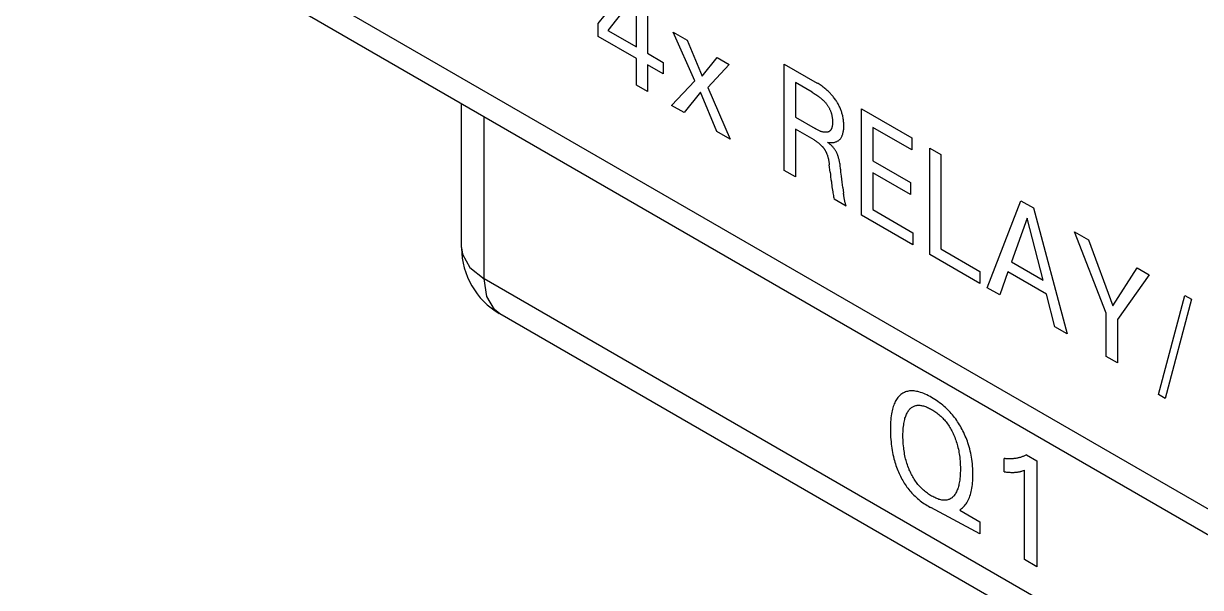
# Model space of a CAD drawing. Extents: x 0 to 420, y 0 to 297.
# Drawn here: x 165.49 to 180.85, y 142.13 to 149.48 of the extents above; entities that cross this region are included whole.
import ezdxf

# ---------------------------------------------------------------- set-up
doc = ezdxf.new("R2010")
doc.units = 0
doc.header["$LTSCALE"] = 23.1
doc.layers.add('40000_ISO', color=7, linetype='CONTINUOUS')

msp = doc.modelspace()

# ---------------------------------------------------------------- linework, layer by layer
at = {"layer": '40000_ISO', "color": 7, "linetype": 'CONTINUOUS'}
for p, q in [((189.18, 138.397), (165.492, 152.073)), ((189.387, 137.939), (165.699, 151.615)), ((172.993, 149.481), (173.467, 150.081)), ((173.637, 149.983), (173.637, 149.094)), ((173.493, 149.868), (173.119, 149.393)), ((173.493, 149.177), (173.493, 149.868)), ((172.993, 149.314), (172.993, 149.481)), ((173.493, 149.025), (172.993, 149.314)), ((173.119, 149.393), (173.493, 149.177)), ((174.252, 148.735), (173.971, 149.369)), ((173.971, 149.369), (174.153, 149.264)), ((174.153, 149.264), (174.347, 148.795)), ((173.493, 148.678), (173.493, 149.025)), ((173.637, 149.094), (173.841, 148.976)), ((174.347, 148.795), (174.545, 149.038)), ((174.545, 149.038), (174.703, 148.947)), ((173.637, 148.942), (173.637, 148.595)), ((173.841, 148.825), (173.637, 148.942)), ((173.841, 148.976), (173.841, 148.825)), ((174.703, 148.947), (174.422, 148.646)), ((175.42, 147.566), (175.42, 148.954)), ((175.42, 148.954), (175.848, 148.706)), ((173.951, 148.414), (174.252, 148.735)), ((175.567, 148.711), (175.567, 148.26)), ((175.784, 148.586), (175.567, 148.711)), ((175.862, 148.699), (175.848, 148.706)), ((175.875, 148.69), (175.862, 148.699)), ((175.888, 148.682), (175.875, 148.69)), ((173.637, 148.595), (173.493, 148.678)), ((174.326, 148.589), (174.112, 148.321)), ((174.541, 148.073), (174.326, 148.589)), ((174.422, 148.646), (174.715, 147.973)), ((175.784, 148.586), (175.797, 148.579)), ((175.797, 148.579), (175.809, 148.571)), ((175.809, 148.571), (175.822, 148.563)), ((175.822, 148.563), (175.834, 148.555)), ((175.834, 148.555), (175.847, 148.547)), ((175.847, 148.547), (175.859, 148.538)), ((175.859, 148.538), (175.868, 148.532)), ((175.902, 148.673), (175.888, 148.682)), ((175.915, 148.664), (175.902, 148.673)), ((175.928, 148.654), (175.915, 148.664)), ((175.941, 148.644), (175.928, 148.654)), ((175.952, 148.636), (175.941, 148.644)), ((175.962, 148.627), (175.952, 148.636)), ((175.972, 148.619), (175.962, 148.627)), ((175.982, 148.61), (175.972, 148.619)), ((175.992, 148.6), (175.982, 148.61)), ((176.002, 148.591), (175.992, 148.6)), ((176.012, 148.581), (176.002, 148.591)), ((176.022, 148.571), (176.012, 148.581)), ((176.03, 148.561), (176.022, 148.571)), ((176.039, 148.552), (176.03, 148.561)), ((176.048, 148.541), (176.039, 148.552)), ((176.057, 148.531), (176.048, 148.541)), ((171.209, 146.561), (171.209, 148.434)), ((174.112, 148.321), (173.951, 148.414)), ((175.868, 148.532), (175.877, 148.525)), ((175.877, 148.525), (175.886, 148.519)), ((175.886, 148.519), (175.894, 148.512)), ((175.894, 148.512), (175.903, 148.505)), ((175.903, 148.505), (175.912, 148.497)), ((175.912, 148.497), (175.92, 148.49)), ((175.92, 148.49), (175.926, 148.484)), ((175.926, 148.484), (175.932, 148.478)), ((175.932, 148.478), (175.938, 148.472)), ((175.938, 148.472), (175.944, 148.466)), ((175.944, 148.466), (175.95, 148.46)), ((175.95, 148.46), (175.956, 148.453)), ((175.956, 148.453), (175.962, 148.447)), ((175.962, 148.447), (175.967, 148.44)), ((175.967, 148.44), (175.972, 148.434)), ((175.972, 148.434), (175.977, 148.428)), ((175.977, 148.428), (175.981, 148.421)), ((175.981, 148.421), (175.986, 148.415)), ((175.986, 148.415), (175.99, 148.408)), ((175.99, 148.408), (175.995, 148.401)), ((175.995, 148.401), (175.999, 148.395)), ((175.999, 148.395), (176.003, 148.388)), ((176.003, 148.388), (176.006, 148.381)), ((176.065, 148.521), (176.057, 148.531)), ((176.073, 148.51), (176.065, 148.521)), ((176.081, 148.499), (176.073, 148.51)), ((176.089, 148.488), (176.081, 148.499)), ((176.096, 148.477), (176.089, 148.488)), ((176.103, 148.467), (176.096, 148.477)), ((176.109, 148.457), (176.103, 148.467)), ((176.116, 148.446), (176.109, 148.457)), ((176.122, 148.435), (176.116, 148.446)), ((176.128, 148.425), (176.122, 148.435)), ((176.134, 148.414), (176.128, 148.425)), ((176.139, 148.403), (176.134, 148.414)), ((176.144, 148.392), (176.139, 148.403)), ((176.149, 148.381), (176.144, 148.392)), ((171.502, 146.153), (171.502, 148.264)), ((175.567, 148.26), (175.823, 148.112)), ((176.006, 148.381), (176.01, 148.374)), ((176.01, 148.374), (176.013, 148.367)), ((176.013, 148.367), (176.017, 148.359)), ((176.017, 148.359), (176.02, 148.352)), ((176.02, 148.352), (176.023, 148.344)), ((176.023, 148.344), (176.026, 148.337)), ((176.026, 148.337), (176.029, 148.329)), ((176.029, 148.329), (176.031, 148.322)), ((176.031, 148.322), (176.033, 148.315)), ((176.033, 148.315), (176.036, 148.307)), ((176.036, 148.307), (176.038, 148.3)), ((176.038, 148.3), (176.04, 148.292)), ((176.04, 148.292), (176.041, 148.285)), ((176.041, 148.285), (176.043, 148.276)), ((176.043, 148.276), (176.045, 148.266)), ((176.045, 148.266), (176.046, 148.257)), ((176.046, 148.257), (176.047, 148.248)), ((176.047, 148.248), (176.048, 148.239)), ((176.048, 148.239), (176.049, 148.23)), ((176.049, 148.23), (176.05, 148.221)), ((176.154, 148.369), (176.149, 148.381)), ((176.159, 148.358), (176.154, 148.369)), ((176.163, 148.347), (176.159, 148.358)), ((176.167, 148.335), (176.163, 148.347)), ((176.171, 148.324), (176.167, 148.335)), ((176.174, 148.313), (176.171, 148.324)), ((176.177, 148.301), (176.174, 148.313)), ((176.18, 148.29), (176.177, 148.301)), ((176.183, 148.279), (176.18, 148.29)), ((176.186, 148.268), (176.183, 148.279)), ((176.188, 148.254), (176.186, 148.268)), ((176.191, 148.24), (176.188, 148.254)), ((176.193, 148.227), (176.191, 148.24)), ((176.43, 146.982), (176.43, 148.371)), ((176.43, 148.371), (177.086, 147.992)), ((175.567, 148.103), (175.567, 147.481)), ((175.809, 147.963), (175.567, 148.103)), ((175.831, 148.107), (175.823, 148.112)), ((175.839, 148.103), (175.831, 148.107)), ((175.847, 148.099), (175.839, 148.103)), ((175.855, 148.094), (175.847, 148.099)), ((175.863, 148.09), (175.855, 148.094)), ((175.871, 148.086), (175.863, 148.09)), ((175.879, 148.083), (175.871, 148.086)), ((175.887, 148.079), (175.879, 148.083)), ((175.895, 148.076), (175.887, 148.079)), ((175.903, 148.073), (175.895, 148.076)), ((176.008, 148.076), (176.005, 148.073)), ((176.012, 148.078), (176.008, 148.076)), ((176.016, 148.081), (176.012, 148.078)), ((176.019, 148.084), (176.016, 148.081)), ((176.022, 148.087), (176.019, 148.084)), ((176.025, 148.091), (176.022, 148.087)), ((176.028, 148.095), (176.025, 148.091)), ((176.031, 148.099), (176.028, 148.095)), ((176.034, 148.104), (176.031, 148.099)), ((176.036, 148.109), (176.034, 148.104)), ((176.038, 148.114), (176.036, 148.109)), ((176.04, 148.119), (176.038, 148.114)), ((176.042, 148.125), (176.04, 148.119)), ((176.043, 148.13), (176.042, 148.125)), ((176.045, 148.136), (176.043, 148.13)), ((176.046, 148.142), (176.045, 148.136)), ((176.047, 148.149), (176.046, 148.142)), ((176.048, 148.155), (176.047, 148.149)), ((176.049, 148.161), (176.048, 148.155)), ((176.05, 148.175), (176.049, 148.168)), ((176.049, 148.168), (176.049, 148.161)), ((176.05, 148.221), (176.05, 148.213)), ((176.05, 148.213), (176.05, 148.204)), ((176.05, 148.204), (176.05, 148.195)), ((176.05, 148.195), (176.05, 148.188)), ((176.05, 148.188), (176.05, 148.182)), ((176.05, 148.182), (176.05, 148.175)), ((176.191, 148.07), (176.193, 148.081)), ((176.194, 148.213), (176.193, 148.227)), ((176.193, 148.081), (176.194, 148.092)), ((176.195, 148.2), (176.194, 148.213)), ((176.194, 148.092), (176.196, 148.103)), ((176.196, 148.187), (176.195, 148.2)), ((176.197, 148.174), (176.196, 148.187)), ((176.196, 148.114), (176.197, 148.125)), ((176.196, 148.103), (176.196, 148.114)), ((176.197, 148.161), (176.197, 148.174)), ((176.198, 148.149), (176.197, 148.161)), ((176.197, 148.137), (176.198, 148.149)), ((176.197, 148.125), (176.197, 148.137)), ((176.577, 148.128), (176.577, 147.69)), ((177.086, 147.835), (176.577, 148.128)), ((174.715, 147.973), (174.541, 148.073)), ((175.809, 147.963), (175.816, 147.959)), ((175.816, 147.959), (175.822, 147.955)), ((175.822, 147.955), (175.828, 147.951)), ((175.828, 147.951), (175.835, 147.947)), ((175.835, 147.947), (175.841, 147.943)), ((175.841, 147.943), (175.847, 147.939)), ((175.847, 147.939), (175.854, 147.934)), ((175.854, 147.934), (175.86, 147.93)), ((175.86, 147.93), (175.866, 147.925)), ((175.866, 147.925), (175.871, 147.921)), ((175.911, 148.071), (175.903, 148.073)), ((175.919, 148.068), (175.911, 148.071)), ((175.927, 148.067), (175.919, 148.068)), ((175.934, 148.065), (175.927, 148.067)), ((175.942, 148.064), (175.934, 148.065)), ((175.949, 148.063), (175.942, 148.064)), ((175.954, 148.063), (175.949, 148.063)), ((175.959, 148.063), (175.954, 148.063)), ((175.964, 148.063), (175.959, 148.063)), ((175.969, 148.063), (175.964, 148.063)), ((175.974, 148.064), (175.969, 148.063)), ((175.979, 148.064), (175.974, 148.064)), ((175.983, 148.065), (175.979, 148.064)), ((175.988, 148.066), (175.983, 148.065)), ((175.994, 147.928), (175.985, 147.934)), ((175.985, 147.934), (175.995, 147.932)), ((175.992, 148.068), (175.988, 148.066)), ((175.996, 148.069), (175.992, 148.068)), ((176.002, 147.921), (175.994, 147.928)), ((175.995, 147.932), (176.006, 147.931)), ((176.001, 148.071), (175.996, 148.069)), ((176.005, 148.073), (176.001, 148.071)), ((176.006, 147.931), (176.016, 147.93)), ((176.016, 147.93), (176.026, 147.929)), ((176.026, 147.929), (176.036, 147.929)), ((176.036, 147.929), (176.045, 147.929)), ((176.045, 147.929), (176.055, 147.93)), ((176.055, 147.93), (176.064, 147.931)), ((176.064, 147.931), (176.073, 147.932)), ((176.073, 147.932), (176.081, 147.934)), ((176.081, 147.934), (176.09, 147.937)), ((176.09, 147.937), (176.098, 147.94)), ((176.098, 147.94), (176.105, 147.943)), ((176.105, 147.943), (176.112, 147.946)), ((176.112, 147.946), (176.118, 147.95)), ((176.118, 147.95), (176.125, 147.954)), ((176.125, 147.954), (176.131, 147.958)), ((176.131, 147.958), (176.137, 147.963)), ((176.137, 147.963), (176.143, 147.969)), ((176.143, 147.969), (176.148, 147.974)), ((176.148, 147.974), (176.153, 147.98)), ((176.153, 147.98), (176.158, 147.987)), ((176.158, 147.987), (176.163, 147.993)), ((176.163, 147.993), (176.167, 148.001)), ((176.167, 148.001), (176.171, 148.008)), ((176.171, 148.008), (176.175, 148.016)), ((176.175, 148.016), (176.178, 148.024)), ((176.178, 148.024), (176.181, 148.032)), ((176.181, 148.032), (176.184, 148.041)), ((176.184, 148.041), (176.186, 148.05)), ((176.186, 148.05), (176.189, 148.06)), ((176.189, 148.06), (176.191, 148.07)), ((177.086, 147.992), (177.086, 147.835)), ((175.871, 147.921), (175.876, 147.917)), ((175.876, 147.917), (175.88, 147.914)), ((175.88, 147.914), (175.885, 147.91)), ((175.885, 147.91), (175.89, 147.906)), ((175.89, 147.906), (175.894, 147.901)), ((175.894, 147.901), (175.899, 147.897)), ((175.899, 147.897), (175.903, 147.893)), ((175.903, 147.893), (175.908, 147.888)), ((175.908, 147.888), (175.912, 147.884)), ((175.912, 147.884), (175.916, 147.88)), ((175.916, 147.88), (175.919, 147.876)), ((175.919, 147.876), (175.922, 147.872)), ((175.922, 147.872), (175.926, 147.868)), ((175.926, 147.868), (175.929, 147.864)), ((175.929, 147.864), (175.932, 147.86)), ((175.932, 147.86), (175.935, 147.856)), ((175.935, 147.856), (175.939, 147.852)), ((175.939, 147.852), (175.942, 147.847)), ((175.942, 147.847), (175.945, 147.843)), ((175.945, 147.843), (175.947, 147.839)), ((175.947, 147.839), (175.95, 147.834)), ((175.95, 147.834), (175.953, 147.829)), ((175.953, 147.829), (175.956, 147.824)), ((175.956, 147.824), (175.959, 147.819)), ((175.959, 147.819), (175.961, 147.814)), ((175.961, 147.814), (175.964, 147.809)), ((175.964, 147.809), (175.966, 147.804)), ((175.966, 147.804), (175.969, 147.799)), ((175.969, 147.799), (175.971, 147.794)), ((175.971, 147.794), (175.973, 147.788)), ((175.973, 147.788), (175.975, 147.783)), ((175.975, 147.783), (175.978, 147.777)), ((175.978, 147.777), (175.98, 147.77)), ((175.98, 147.77), (175.983, 147.763)), ((176.011, 147.914), (176.002, 147.921)), ((176.02, 147.906), (176.011, 147.914)), ((176.028, 147.899), (176.02, 147.906)), ((176.035, 147.893), (176.028, 147.899)), ((176.041, 147.887), (176.035, 147.893)), ((176.047, 147.881), (176.041, 147.887)), ((176.052, 147.875), (176.047, 147.881)), ((176.058, 147.869), (176.052, 147.875)), ((176.064, 147.862), (176.058, 147.869)), ((176.069, 147.856), (176.064, 147.862)), ((176.073, 147.85), (176.069, 147.856)), ((176.078, 147.844), (176.073, 147.85)), ((176.082, 147.838), (176.078, 147.844)), ((176.087, 147.831), (176.082, 147.838)), ((176.091, 147.825), (176.087, 147.831)), ((176.095, 147.818), (176.091, 147.825)), ((176.099, 147.811), (176.095, 147.818)), ((176.102, 147.804), (176.099, 147.811)), ((176.106, 147.796), (176.102, 147.804)), ((176.109, 147.789), (176.106, 147.796)), ((176.112, 147.782), (176.109, 147.789)), ((176.115, 147.775), (176.112, 147.782)), ((176.118, 147.767), (176.115, 147.775)), ((177.319, 146.469), (177.319, 147.857)), ((177.319, 147.857), (177.466, 147.772)), ((177.466, 147.772), (177.466, 146.542)), ((175.983, 147.763), (175.985, 147.757)), ((175.985, 147.757), (175.987, 147.75)), ((175.987, 147.75), (175.989, 147.743)), ((175.989, 147.743), (175.991, 147.737)), ((175.991, 147.737), (175.992, 147.73)), ((175.992, 147.73), (175.994, 147.723)), ((175.994, 147.723), (175.996, 147.717)), ((175.996, 147.717), (175.998, 147.708)), ((175.998, 147.708), (175.999, 147.699)), ((175.999, 147.699), (176.001, 147.691)), ((176.001, 147.691), (176.003, 147.682)), ((176.003, 147.682), (176.004, 147.673)), ((176.004, 147.673), (176.005, 147.665)), ((176.005, 147.665), (176.006, 147.656)), ((176.006, 147.656), (176.008, 147.648)), ((176.008, 147.648), (176.008, 147.639)), ((176.019, 147.545), (176.008, 147.639)), ((176.12, 147.76), (176.118, 147.767)), ((176.124, 147.749), (176.12, 147.76)), ((176.127, 147.739), (176.124, 147.749)), ((176.13, 147.728), (176.127, 147.739)), ((176.133, 147.718), (176.13, 147.728)), ((176.136, 147.707), (176.133, 147.718)), ((176.138, 147.697), (176.136, 147.707)), ((176.141, 147.686), (176.138, 147.697)), ((176.143, 147.676), (176.141, 147.686)), ((176.146, 147.661), (176.143, 147.676)), ((176.148, 147.646), (176.146, 147.661)), ((176.15, 147.631), (176.148, 147.646)), ((176.152, 147.616), (176.15, 147.631)), ((176.154, 147.602), (176.152, 147.616)), ((176.577, 147.69), (177.066, 147.408)), ((175.567, 147.481), (175.42, 147.566)), ((176.019, 147.545), (176.023, 147.513)), ((176.023, 147.513), (176.026, 147.481)), ((176.026, 147.481), (176.03, 147.449)), ((176.156, 147.587), (176.154, 147.602)), ((176.158, 147.572), (176.156, 147.587)), ((176.161, 147.545), (176.158, 147.572)), ((176.167, 147.489), (176.161, 147.545)), ((176.171, 147.451), (176.167, 147.489)), ((176.577, 147.533), (176.577, 147.055)), ((177.066, 147.251), (176.577, 147.533)), ((176.03, 147.449), (176.035, 147.417)), ((176.035, 147.417), (176.037, 147.396)), ((176.037, 147.396), (176.04, 147.374)), ((176.04, 147.374), (176.043, 147.353)), ((176.043, 147.353), (176.046, 147.331)), ((176.046, 147.331), (176.05, 147.31)), ((176.05, 147.31), (176.053, 147.288)), ((176.176, 147.413), (176.171, 147.451)), ((176.184, 147.345), (176.176, 147.413)), ((176.184, 147.345), (176.194, 147.269)), ((177.066, 147.408), (177.066, 147.251)), ((176.053, 147.288), (176.056, 147.272)), ((176.056, 147.272), (176.059, 147.256)), ((176.059, 147.256), (176.062, 147.239)), ((176.062, 147.239), (176.065, 147.223)), ((176.065, 147.223), (176.068, 147.207)), ((176.068, 147.207), (176.072, 147.19)), ((176.228, 147.1), (176.072, 147.19)), ((176.195, 147.259), (176.194, 147.269)), ((176.196, 147.249), (176.195, 147.259)), ((176.198, 147.238), (176.196, 147.249)), ((176.2, 147.228), (176.198, 147.238)), ((176.201, 147.218), (176.2, 147.228)), ((176.203, 147.207), (176.201, 147.218)), ((176.204, 147.2), (176.203, 147.207)), ((176.206, 147.192), (176.204, 147.2)), ((176.207, 147.185), (176.206, 147.192)), ((176.208, 147.178), (176.207, 147.185)), ((176.21, 147.17), (176.208, 147.178)), ((176.212, 147.163), (176.21, 147.17)), ((176.213, 147.155), (176.212, 147.163)), ((176.215, 147.148), (176.213, 147.155)), ((178.069, 146.036), (178.51, 147.17)), ((178.51, 147.17), (178.672, 147.076)), ((176.216, 147.142), (176.215, 147.148)), ((176.218, 147.136), (176.216, 147.142)), ((176.219, 147.13), (176.218, 147.136)), ((176.221, 147.124), (176.219, 147.13)), ((176.223, 147.118), (176.221, 147.124)), ((176.224, 147.112), (176.223, 147.118)), ((176.226, 147.106), (176.224, 147.112)), ((176.228, 147.1), (176.226, 147.106)), ((176.577, 147.055), (177.1, 146.753)), ((178.672, 147.076), (179.113, 145.433)), ((177.1, 146.596), (176.43, 146.982)), ((178.592, 146.943), (178.386, 146.373)), ((178.798, 146.135), (178.592, 146.943)), ((177.1, 146.753), (177.1, 146.596)), ((179.623, 145.704), (179.21, 146.766)), ((179.21, 146.766), (179.39, 146.662)), ((171.209, 146.561), (171.21, 146.557)), ((171.21, 146.557), (171.221, 146.472)), ((177.466, 146.542), (177.974, 146.248)), ((179.39, 146.662), (179.707, 145.801)), ((171.221, 146.472), (171.318, 146.3)), ((177.974, 146.091), (177.319, 146.469)), ((171.318, 146.3), (171.502, 146.153)), ((177.974, 146.248), (177.974, 146.091)), ((178.339, 146.243), (178.232, 145.942)), ((178.845, 145.95), (178.339, 146.243)), ((178.386, 146.373), (178.798, 146.135)), ((179.707, 145.801), (180.025, 146.295)), ((180.025, 146.295), (180.181, 146.205)), ((171.537, 145.92), (171.502, 146.153)), ((195.191, 132.477), (171.502, 146.153)), ((180.181, 146.205), (179.77, 145.62)), ((178.232, 145.942), (178.069, 146.036)), ((178.953, 145.526), (178.845, 145.95)), ((180.304, 144.641), (180.647, 145.936)), ((180.647, 145.936), (180.734, 145.886)), ((171.638, 145.75), (171.537, 145.92)), ((180.734, 145.886), (180.391, 144.591)), ((171.705, 145.698), (171.638, 145.75)), ((171.71, 145.695), (171.705, 145.698)), ((195.398, 132.019), (171.71, 145.695)), ((179.623, 145.139), (179.623, 145.704)), ((179.77, 145.62), (179.77, 145.054)), ((179.113, 145.433), (178.953, 145.526)), ((179.77, 145.054), (179.623, 145.139)), ((176.87, 144.551), (176.863, 144.536)), ((176.877, 144.565), (176.87, 144.551)), ((176.885, 144.578), (176.877, 144.565)), ((176.894, 144.591), (176.885, 144.578)), ((176.903, 144.603), (176.894, 144.591)), ((176.913, 144.614), (176.903, 144.603)), ((176.923, 144.625), (176.913, 144.614)), ((176.934, 144.635), (176.923, 144.625)), ((176.944, 144.643), (176.934, 144.635)), ((176.955, 144.651), (176.944, 144.643)), ((176.966, 144.659), (176.955, 144.651)), ((176.978, 144.665), (176.966, 144.659)), ((176.99, 144.671), (176.978, 144.665)), ((177.002, 144.676), (176.99, 144.671)), ((177.015, 144.681), (177.002, 144.676)), ((177.028, 144.684), (177.015, 144.681)), ((177.042, 144.687), (177.028, 144.684)), ((177.056, 144.689), (177.042, 144.687)), ((177.07, 144.69), (177.056, 144.689)), ((177.085, 144.691), (177.07, 144.69)), ((177.1, 144.69), (177.085, 144.691)), ((177.115, 144.689), (177.1, 144.69)), ((177.131, 144.687), (177.115, 144.689)), ((177.147, 144.684), (177.131, 144.687)), ((177.162, 144.681), (177.147, 144.684)), ((177.178, 144.677), (177.162, 144.681)), ((177.199, 144.671), (177.178, 144.677)), ((177.219, 144.664), (177.199, 144.671)), ((177.24, 144.656), (177.219, 144.664)), ((177.261, 144.647), (177.24, 144.656)), ((177.281, 144.638), (177.261, 144.647)), ((177.302, 144.627), (177.281, 144.638)), ((177.323, 144.616), (177.302, 144.627)), ((177.344, 144.604), (177.323, 144.616)), ((177.365, 144.592), (177.344, 144.604)), ((177.386, 144.579), (177.365, 144.592)), ((177.406, 144.566), (177.386, 144.579)), ((177.427, 144.551), (177.406, 144.566)), ((177.447, 144.536), (177.427, 144.551)), ((180.391, 144.591), (180.304, 144.641)), ((176.82, 144.392), (176.816, 144.366)), ((176.823, 144.412), (176.82, 144.392)), ((176.828, 144.431), (176.823, 144.412)), ((176.832, 144.45), (176.828, 144.431)), ((176.837, 144.468), (176.832, 144.45)), ((176.843, 144.486), (176.837, 144.468)), ((176.849, 144.503), (176.843, 144.486)), ((176.855, 144.52), (176.849, 144.503)), ((176.863, 144.536), (176.855, 144.52)), ((177.017, 144.387), (177.023, 144.4)), ((177.023, 144.4), (177.029, 144.411)), ((177.029, 144.411), (177.036, 144.422)), ((177.036, 144.422), (177.043, 144.433)), ((177.043, 144.433), (177.051, 144.443)), ((177.051, 144.443), (177.058, 144.451)), ((177.058, 144.451), (177.065, 144.458)), ((177.065, 144.458), (177.073, 144.465)), ((177.073, 144.465), (177.081, 144.472)), ((177.081, 144.472), (177.089, 144.478)), ((177.089, 144.478), (177.098, 144.483)), ((177.098, 144.483), (177.107, 144.488)), ((177.107, 144.488), (177.117, 144.492)), ((177.117, 144.492), (177.126, 144.496)), ((177.126, 144.496), (177.136, 144.498)), ((177.136, 144.498), (177.146, 144.5)), ((177.146, 144.5), (177.157, 144.502)), ((177.157, 144.502), (177.168, 144.502)), ((177.168, 144.502), (177.179, 144.502)), ((177.179, 144.502), (177.19, 144.502)), ((177.19, 144.502), (177.201, 144.501)), ((177.201, 144.501), (177.212, 144.499)), ((177.212, 144.499), (177.224, 144.497)), ((177.224, 144.497), (177.237, 144.494)), ((177.237, 144.494), (177.25, 144.49)), ((177.25, 144.49), (177.263, 144.485)), ((177.263, 144.485), (177.277, 144.48)), ((177.277, 144.48), (177.29, 144.475)), ((177.29, 144.475), (177.304, 144.468)), ((177.304, 144.468), (177.317, 144.462)), ((177.317, 144.462), (177.331, 144.454)), ((177.331, 144.454), (177.344, 144.447)), ((177.344, 144.447), (177.358, 144.439)), ((177.358, 144.439), (177.371, 144.43)), ((177.371, 144.43), (177.385, 144.421)), ((177.385, 144.421), (177.398, 144.412)), ((177.398, 144.412), (177.412, 144.402)), ((177.412, 144.402), (177.425, 144.392)), ((177.425, 144.392), (177.438, 144.381)), ((177.468, 144.521), (177.447, 144.536)), ((177.488, 144.504), (177.468, 144.521)), ((177.508, 144.487), (177.488, 144.504)), ((177.524, 144.473), (177.508, 144.487)), ((177.54, 144.458), (177.524, 144.473)), ((177.555, 144.443), (177.54, 144.458)), ((177.571, 144.427), (177.555, 144.443)), ((177.586, 144.411), (177.571, 144.427)), ((177.601, 144.395), (177.586, 144.411)), ((177.616, 144.377), (177.601, 144.395)), ((176.807, 144.258), (176.806, 144.23)), ((176.808, 144.286), (176.807, 144.258)), ((176.81, 144.313), (176.808, 144.286)), ((176.813, 144.34), (176.81, 144.313)), ((176.816, 144.366), (176.813, 144.34)), ((176.976, 144.226), (176.979, 144.249)), ((176.979, 144.249), (176.982, 144.266)), ((176.982, 144.266), (176.985, 144.283)), ((176.985, 144.283), (176.988, 144.3)), ((176.988, 144.3), (176.992, 144.316)), ((176.992, 144.316), (176.996, 144.332)), ((176.996, 144.332), (177.001, 144.347)), ((177.001, 144.347), (177.006, 144.362)), ((177.006, 144.362), (177.011, 144.375)), ((177.011, 144.375), (177.017, 144.387)), ((177.438, 144.381), (177.452, 144.37)), ((177.452, 144.37), (177.465, 144.358)), ((177.465, 144.358), (177.476, 144.347)), ((177.476, 144.347), (177.488, 144.335)), ((177.488, 144.335), (177.499, 144.323)), ((177.499, 144.323), (177.51, 144.311)), ((177.51, 144.311), (177.521, 144.298)), ((177.521, 144.298), (177.532, 144.285)), ((177.532, 144.285), (177.543, 144.272)), ((177.543, 144.272), (177.553, 144.258)), ((177.553, 144.258), (177.563, 144.244)), ((177.563, 144.244), (177.572, 144.229)), ((177.63, 144.36), (177.616, 144.377)), ((177.644, 144.342), (177.63, 144.36)), ((177.658, 144.324), (177.644, 144.342)), ((177.671, 144.305), (177.658, 144.324)), ((177.683, 144.287), (177.671, 144.305)), ((177.696, 144.267), (177.683, 144.287)), ((177.708, 144.248), (177.696, 144.267)), ((177.72, 144.228), (177.708, 144.248)), ((176.806, 144.23), (176.806, 144.202)), ((176.806, 144.202), (176.806, 144.173)), ((176.806, 144.173), (176.806, 144.144)), ((176.806, 144.144), (176.808, 144.114)), ((176.808, 144.114), (176.809, 144.085)), ((176.809, 144.085), (176.811, 144.055)), ((176.97, 144.13), (176.971, 144.154)), ((176.97, 144.105), (176.97, 144.13)), ((176.97, 144.079), (176.97, 144.105)), ((176.971, 144.154), (176.972, 144.179)), ((176.972, 144.179), (176.974, 144.203)), ((176.974, 144.203), (176.976, 144.226)), ((177.572, 144.229), (177.582, 144.214)), ((177.582, 144.214), (177.591, 144.199)), ((177.591, 144.199), (177.6, 144.183)), ((177.6, 144.183), (177.608, 144.168)), ((177.608, 144.168), (177.616, 144.152)), ((177.616, 144.152), (177.624, 144.136)), ((177.624, 144.136), (177.631, 144.12)), ((177.631, 144.12), (177.638, 144.104)), ((177.638, 144.104), (177.646, 144.085)), ((177.646, 144.085), (177.653, 144.066)), ((177.731, 144.208), (177.72, 144.228)), ((177.742, 144.188), (177.731, 144.208)), ((177.752, 144.168), (177.742, 144.188)), ((177.763, 144.146), (177.752, 144.168)), ((177.773, 144.123), (177.763, 144.146)), ((177.783, 144.101), (177.773, 144.123)), ((177.793, 144.079), (177.783, 144.101)), ((176.811, 144.055), (176.814, 144.025)), ((176.814, 144.025), (176.817, 143.994)), ((176.817, 143.994), (176.821, 143.968)), ((176.821, 143.968), (176.825, 143.941)), ((176.825, 143.941), (176.829, 143.914)), ((176.971, 144.054), (176.97, 144.079)), ((176.972, 144.028), (176.971, 144.054)), ((176.974, 144.001), (176.972, 144.028)), ((176.976, 143.975), (176.974, 144.001)), ((176.979, 143.948), (176.976, 143.975)), ((176.981, 143.928), (176.979, 143.948)), ((177.653, 144.066), (177.66, 144.047)), ((177.66, 144.047), (177.666, 144.028)), ((177.666, 144.028), (177.672, 144.009)), ((177.672, 144.009), (177.678, 143.99)), ((177.678, 143.99), (177.683, 143.971)), ((177.683, 143.971), (177.688, 143.95)), ((177.688, 143.95), (177.693, 143.929)), ((177.693, 143.929), (177.697, 143.909)), ((177.802, 144.056), (177.793, 144.079)), ((177.81, 144.033), (177.802, 144.056)), ((177.818, 144.011), (177.81, 144.033)), ((177.825, 143.988), (177.818, 144.011)), ((177.833, 143.96), (177.825, 143.988)), ((177.841, 143.933), (177.833, 143.96)), ((177.848, 143.905), (177.841, 143.933)), ((176.829, 143.914), (176.834, 143.887)), ((176.834, 143.887), (176.839, 143.859)), ((176.839, 143.859), (176.846, 143.832)), ((176.846, 143.832), (176.852, 143.804)), ((176.852, 143.804), (176.858, 143.783)), ((176.858, 143.783), (176.864, 143.761)), ((176.984, 143.907), (176.981, 143.928)), ((176.988, 143.886), (176.984, 143.907)), ((176.991, 143.865), (176.988, 143.886)), ((176.996, 143.844), (176.991, 143.865)), ((177, 143.823), (176.996, 143.844)), ((177.005, 143.802), (177, 143.823)), ((177.01, 143.783), (177.005, 143.802)), ((177.016, 143.764), (177.01, 143.783)), ((177.697, 143.909), (177.701, 143.888)), ((177.701, 143.888), (177.704, 143.868)), ((177.704, 143.868), (177.707, 143.847)), ((177.707, 143.847), (177.71, 143.827)), ((177.71, 143.827), (177.713, 143.801)), ((177.713, 143.801), (177.715, 143.775)), ((177.715, 143.775), (177.717, 143.749)), ((177.854, 143.878), (177.848, 143.905)), ((177.86, 143.851), (177.854, 143.878)), ((177.865, 143.824), (177.86, 143.851)), ((177.869, 143.797), (177.865, 143.824)), ((177.873, 143.767), (177.869, 143.797)), ((178.292, 143.635), (178.292, 143.808)), ((178.303, 143.807), (178.292, 143.808)), ((178.314, 143.805), (178.303, 143.807)), ((178.324, 143.805), (178.314, 143.805)), ((178.335, 143.804), (178.324, 143.805)), ((178.345, 143.803), (178.335, 143.804)), ((178.356, 143.803), (178.345, 143.803)), ((178.366, 143.803), (178.356, 143.803)), ((178.376, 143.803), (178.366, 143.803)), ((178.386, 143.803), (178.376, 143.803)), ((178.396, 143.804), (178.386, 143.803)), ((178.406, 143.805), (178.396, 143.804)), ((178.416, 143.806), (178.406, 143.805)), ((178.426, 143.807), (178.416, 143.806)), ((178.436, 143.808), (178.426, 143.807)), ((178.445, 143.809), (178.436, 143.808)), ((178.455, 143.811), (178.445, 143.809)), ((178.464, 143.813), (178.455, 143.811)), ((178.474, 143.815), (178.464, 143.813)), ((178.483, 143.817), (178.474, 143.815)), ((178.492, 143.82), (178.483, 143.817)), ((178.502, 143.822), (178.492, 143.82)), ((178.511, 143.825), (178.502, 143.822)), ((178.52, 143.828), (178.511, 143.825)), ((178.529, 143.832), (178.52, 143.828)), ((178.538, 143.835), (178.529, 143.832)), ((178.546, 143.839), (178.538, 143.835)), ((178.555, 143.842), (178.546, 143.839)), ((178.564, 143.846), (178.555, 143.842)), ((178.572, 143.851), (178.564, 143.846)), ((178.58, 143.855), (178.572, 143.851)), ((178.58, 143.855), (178.717, 143.776)), ((178.717, 143.776), (178.717, 142.396)), ((176.864, 143.761), (176.871, 143.74)), ((176.871, 143.74), (176.878, 143.718)), ((176.878, 143.718), (176.885, 143.696)), ((176.885, 143.696), (176.893, 143.675)), ((176.893, 143.675), (176.902, 143.653)), ((176.902, 143.653), (176.911, 143.632)), ((176.911, 143.632), (176.919, 143.613)), ((177.022, 143.745), (177.016, 143.764)), ((177.028, 143.725), (177.022, 143.745)), ((177.035, 143.706), (177.028, 143.725)), ((177.042, 143.687), (177.035, 143.706)), ((177.049, 143.668), (177.042, 143.687)), ((177.052, 143.662), (177.049, 143.668)), ((177.059, 143.646), (177.052, 143.662)), ((177.066, 143.63), (177.059, 143.646)), ((177.073, 143.615), (177.066, 143.63)), ((177.717, 143.749), (177.718, 143.723)), ((177.718, 143.622), (177.717, 143.597)), ((177.718, 143.723), (177.719, 143.698)), ((177.719, 143.647), (177.718, 143.622)), ((177.719, 143.698), (177.719, 143.673)), ((177.719, 143.673), (177.719, 143.647)), ((177.876, 143.737), (177.873, 143.767)), ((177.879, 143.708), (177.876, 143.737)), ((177.881, 143.679), (177.879, 143.708)), ((177.882, 143.65), (177.881, 143.679)), ((177.883, 143.622), (177.882, 143.65)), ((177.883, 143.593), (177.883, 143.622)), ((178.292, 143.635), (178.307, 143.633)), ((178.307, 143.633), (178.322, 143.631)), ((178.322, 143.631), (178.337, 143.63)), ((178.337, 143.63), (178.352, 143.629)), ((178.352, 143.629), (178.366, 143.628)), ((178.366, 143.628), (178.377, 143.627)), ((178.377, 143.627), (178.388, 143.627)), ((178.388, 143.627), (178.398, 143.627)), ((178.398, 143.627), (178.409, 143.627)), ((178.409, 143.627), (178.419, 143.627)), ((178.419, 143.627), (178.43, 143.628)), ((178.43, 143.628), (178.439, 143.628)), ((178.439, 143.628), (178.448, 143.629)), ((178.448, 143.629), (178.457, 143.63)), ((178.457, 143.63), (178.466, 143.631)), ((178.466, 143.631), (178.474, 143.632)), ((178.474, 143.632), (178.483, 143.634)), ((178.483, 143.634), (178.491, 143.635)), ((178.491, 143.635), (178.498, 143.637)), ((178.498, 143.637), (178.506, 143.639)), ((178.506, 143.639), (178.514, 143.641)), ((178.514, 143.641), (178.522, 143.643)), ((178.522, 143.643), (178.53, 143.646)), ((178.53, 143.646), (178.543, 143.65)), ((178.543, 143.65), (178.556, 143.655)), ((178.556, 142.489), (178.556, 143.655)), ((176.919, 143.613), (176.927, 143.594)), ((176.927, 143.594), (176.936, 143.576)), ((176.936, 143.576), (176.946, 143.557)), ((176.946, 143.557), (176.956, 143.539)), ((176.956, 143.539), (176.966, 143.521)), ((176.966, 143.521), (176.976, 143.503)), ((176.976, 143.503), (176.987, 143.486)), ((176.987, 143.486), (176.998, 143.468)), ((176.998, 143.468), (177.01, 143.451)), ((177.081, 143.599), (177.073, 143.615)), ((177.089, 143.584), (177.081, 143.599)), ((177.097, 143.569), (177.089, 143.584)), ((177.106, 143.554), (177.097, 143.569)), ((177.115, 143.539), (177.106, 143.554)), ((177.125, 143.525), (177.115, 143.539)), ((177.134, 143.51), (177.125, 143.525)), ((177.145, 143.496), (177.134, 143.51)), ((177.155, 143.483), (177.145, 143.496)), ((177.166, 143.469), (177.155, 143.483)), ((177.177, 143.456), (177.166, 143.469)), ((177.701, 143.474), (177.698, 143.457)), ((177.705, 143.491), (177.701, 143.474)), ((177.708, 143.508), (177.705, 143.491)), ((177.71, 143.525), (177.708, 143.508)), ((177.713, 143.549), (177.71, 143.525)), ((177.715, 143.573), (177.713, 143.549)), ((177.717, 143.597), (177.715, 143.573)), ((177.877, 143.467), (177.879, 143.492)), ((177.879, 143.492), (177.881, 143.516)), ((177.881, 143.516), (177.882, 143.542)), ((177.882, 143.542), (177.883, 143.567)), ((177.883, 143.567), (177.883, 143.593)), ((177.01, 143.451), (177.022, 143.435)), ((177.022, 143.435), (177.034, 143.419)), ((177.034, 143.419), (177.046, 143.403)), ((177.046, 143.403), (177.059, 143.387)), ((177.059, 143.387), (177.072, 143.372)), ((177.072, 143.372), (177.086, 143.357)), ((177.086, 143.357), (177.099, 143.343)), ((177.099, 143.343), (177.113, 143.329)), ((177.113, 143.329), (177.127, 143.315)), ((177.127, 143.315), (177.141, 143.302)), ((177.188, 143.444), (177.177, 143.456)), ((177.199, 143.432), (177.188, 143.444)), ((177.211, 143.42), (177.199, 143.432)), ((177.223, 143.408), (177.211, 143.42)), ((177.236, 143.396), (177.223, 143.408)), ((177.249, 143.385), (177.236, 143.396)), ((177.262, 143.374), (177.249, 143.385)), ((177.276, 143.364), (177.262, 143.374)), ((177.289, 143.354), (177.276, 143.364)), ((177.303, 143.344), (177.289, 143.354)), ((177.317, 143.335), (177.303, 143.344)), ((177.33, 143.327), (177.317, 143.335)), ((177.344, 143.318), (177.33, 143.327)), ((177.358, 143.311), (177.344, 143.318)), ((177.633, 143.318), (177.625, 143.311)), ((177.64, 143.327), (177.633, 143.318)), ((177.647, 143.337), (177.64, 143.327)), ((177.655, 143.348), (177.647, 143.337)), ((177.661, 143.36), (177.655, 143.348)), ((177.668, 143.371), (177.661, 143.36)), ((177.673, 143.384), (177.668, 143.371)), ((177.679, 143.397), (177.673, 143.384)), ((177.684, 143.41), (177.679, 143.397)), ((177.689, 143.425), (177.684, 143.41)), ((177.694, 143.441), (177.689, 143.425)), ((177.698, 143.457), (177.694, 143.441)), ((177.837, 143.298), (177.844, 143.317)), ((177.844, 143.317), (177.85, 143.336)), ((177.85, 143.336), (177.856, 143.355)), ((177.856, 143.355), (177.861, 143.376)), ((177.861, 143.376), (177.866, 143.396)), ((177.866, 143.396), (177.87, 143.419)), ((177.87, 143.419), (177.874, 143.443)), ((177.874, 143.443), (177.877, 143.467)), ((177.141, 143.302), (177.158, 143.286)), ((177.158, 143.286), (177.176, 143.271)), ((177.176, 143.271), (177.194, 143.257)), ((177.194, 143.257), (177.212, 143.243)), ((177.212, 143.243), (177.23, 143.23)), ((177.23, 143.23), (177.249, 143.218)), ((177.249, 143.218), (177.267, 143.206)), ((177.267, 143.206), (177.285, 143.195)), ((177.285, 143.195), (177.303, 143.184)), ((177.303, 143.184), (177.319, 143.175)), ((177.319, 143.175), (177.332, 143.167)), ((177.975, 142.824), (177.332, 143.167)), ((177.372, 143.304), (177.358, 143.311)), ((177.385, 143.297), (177.372, 143.304)), ((177.399, 143.29), (177.385, 143.297)), ((177.412, 143.285), (177.399, 143.29)), ((177.426, 143.28), (177.412, 143.285)), ((177.439, 143.275), (177.426, 143.28)), ((177.452, 143.271), (177.439, 143.275)), ((177.466, 143.268), (177.452, 143.271)), ((177.477, 143.266), (177.466, 143.268)), ((177.489, 143.264), (177.477, 143.266)), ((177.5, 143.263), (177.489, 143.264)), ((177.512, 143.263), (177.5, 143.263)), ((177.523, 143.263), (177.512, 143.263)), ((177.533, 143.264), (177.523, 143.263)), ((177.544, 143.266), (177.533, 143.264)), ((177.554, 143.268), (177.544, 143.266)), ((177.564, 143.271), (177.554, 143.268)), ((177.574, 143.275), (177.564, 143.271)), ((177.583, 143.279), (177.574, 143.275)), ((177.593, 143.284), (177.583, 143.279)), ((177.601, 143.29), (177.593, 143.284)), ((177.61, 143.296), (177.601, 143.29)), ((177.618, 143.303), (177.61, 143.296)), ((177.625, 143.311), (177.618, 143.303)), ((177.735, 143.154), (177.748, 143.165)), ((177.748, 143.165), (177.76, 143.177)), ((177.76, 143.177), (177.771, 143.189)), ((177.771, 143.189), (177.782, 143.203)), ((177.782, 143.203), (177.793, 143.217)), ((177.793, 143.217), (177.803, 143.231)), ((177.803, 143.231), (177.812, 143.246)), ((177.812, 143.246), (177.821, 143.263)), ((177.821, 143.263), (177.829, 143.28)), ((177.829, 143.28), (177.837, 143.298)), ((177.722, 143.144), (177.71, 143.135)), ((177.71, 143.135), (177.975, 142.982)), ((177.722, 143.144), (177.735, 143.154)), ((177.975, 142.982), (177.975, 142.824)), ((178.717, 142.396), (178.556, 142.489))]:
    msp.add_line(p, q, dxfattribs=at)
msp.add_arc((172.209, 146.561), 1, 180.5449, 239.4554, dxfattribs=at)

doc.saveas('drawing.dxf')
